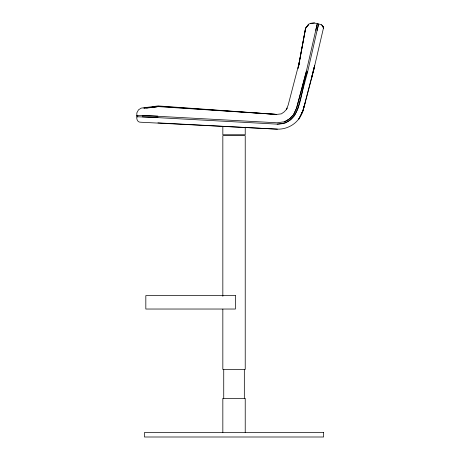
<?xml version="1.0" encoding="UTF-8"?>
<svg xmlns="http://www.w3.org/2000/svg" width="460" height="460" viewBox="0 0 460 460"><rect width="100%" height="100%" fill="white"/><g stroke="black" fill="none" stroke-linecap="round" stroke-linejoin="round"><path stroke-width="0.69" d="M222.835 432.521L222.835 398.354L245.226 398.354L245.226 432.521M222.835 126.529L222.835 134.757L245.226 134.757L245.226 127.213M223.732 398.354L223.732 369.432M244.329 398.354L244.329 369.432M301.708 112.476L301.651 113.459L302.743 111.147C299.397 122.205 288.886 129.467 277.397 129.156L140.708 122.222C137.822 122.544 136.286 119.266 136.873 116.782M305.595 28.238L298.442 67.062L305.509 28.244L308.712 24.506L305.653 28.25L298.057 68.373L299.27 62.451L288.173 105.064L286.287 109.658L284.079 111.952L281.353 113.861L276.719 114.408L158.108 106.588M302.829 111.05L304.928 103.494L302.916 110.952L298.804 119.088L302.829 111.05L304.899 103.661L313.047 72.703L323.426 28.215C323.616 25.524 320.873 24.213 318.573 24.041L307.711 71.426L297.769 108.796L294.515 115.69L290.559 119.813L285.355 122.935L277.167 124.137L142.261 116.788M315.784 30.21L317.377 23.282M142.243 115.443L277.104 122.791L284.746 121.699L289.719 118.749L293.463 114.827L296.55 108.249L306.417 71.064L317.273 23.707L314.473 23L310.718 23.299L308.482 24.265L305.653 28.25M317.084 30.544L318.682 23.615M313.709 69.874L314.6 66.044L302.916 110.952M307.723 71.38C299.644 87.757 303.916 124.096 277.156 124.137M306.406 71.11L296.522 108.272L293.445 114.845L289.702 118.755L284.746 121.699M286.287 109.658L287.385 108.031M314.473 23L310.747 23.379M146.665 108.129L158.211 106.582L143.853 108.129L158.32 106.576M136.407 115.443L137.856 115.437M137.408 115.443L157.895 116.138M136.424 116.788L137.873 116.782M137.425 116.788L157.912 117.484M157.935 122.877L277.397 129.156M158.148 106.266L276.713 114.408L158.085 105.926L141.174 108.123L138.483 109.848L136.821 112.93L136.856 115.437M321.367 24.748L322.541 25.639L323.426 28.204L323.207 26.709L323.426 28.215M222.835 296.286L222.835 135.654L245.226 135.654L245.226 369.432L222.835 369.432L222.835 309.195M312.898 72.266L311.299 79.338L312.909 72.214M314.6 66.039L313.053 71.57L314.594 66.039M235.388 295.596L145.826 295.596L145.826 309.034L235.388 309.034L235.388 295.596M323.593 432.521L144.469 432.521L144.469 437L323.593 437L323.593 432.521"/></g></svg>
